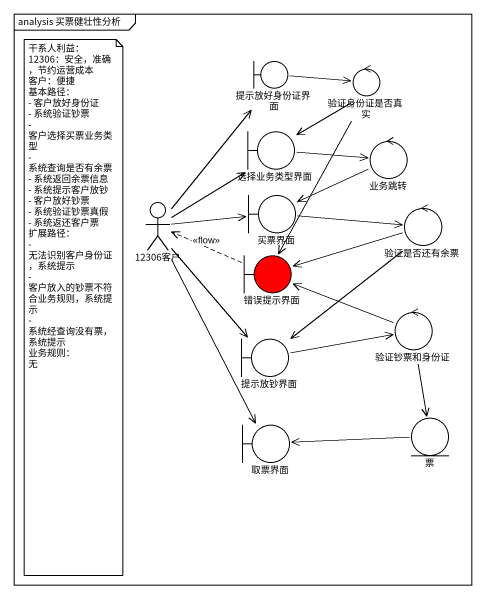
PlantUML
@startuml
mainframe analysis 买票健壮性分析
boundary 提示放好身份证界面
control 验证身份证是否真实
boundary 选择业务类型界面
control 业务跳转
actor "12306客户" as a12306客户
boundary 买票界面
control 验证是否还有余票
boundary 错误提示界面 #FF0000
control 验证钞票和身份证
boundary 提示放钞界面
boundary 取票界面
entity 票
提示放好身份证界面 -right-> 验证身份证是否真实
验证身份证是否真实 --> 选择业务类型界面
验证身份证是否真实 --> 错误提示界面
选择业务类型界面 -right-> 业务跳转
业务跳转 -left-> 买票界面
a12306客户 -up-> 提示放好身份证界面
a12306客户 -up-> 选择业务类型界面
a12306客户 -right-> 买票界面
a12306客户 --> 提示放钞界面
a12306客户 --> 取票界面
买票界面 -right-> 验证是否还有余票
验证是否还有余票 -left-> 错误提示界面
验证是否还有余票 --> 提示放钞界面
错误提示界面 .left.> a12306客户 : <<flow>>
验证钞票和身份证 -left-> 错误提示界面
验证钞票和身份证 --> 票
提示放钞界面 -right-> 验证钞票和身份证
票 -left-> 取票界面
note as N1
  干系人利益：
  12306：安全，准确，节约运营成本
  客户：便捷
  基本路径：
  - 客户放好身份证
  - 系统验证钞票
  - 客户选择买票业务类型
  - 系统查询是否有余票
  - 系统返回余票信息
  - 系统提示客户放钞
  - 客户放好钞票
  - 系统验证钞票真假
  - 系统返还客户票
  扩展路径：
  - 无法识别客户身份证，系统提示
  - 客户放入的钞票不符合业务规则，系统提示
  - 系统经查询没有票，系统提示
  业务规则：
  无
end note
@enduml
